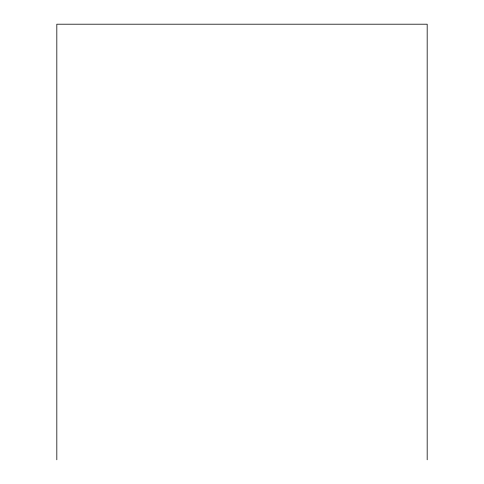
<?xml version="1.0" encoding="UTF-8"?>
<svg xmlns="http://www.w3.org/2000/svg" width="484" height="484" viewBox="0 0 484 484"><rect width="100%" height="100%" fill="white"/><g stroke="black" fill="none" stroke-linecap="round" stroke-linejoin="round"><path stroke-width="0.73" d="M427.178 459.8L427.178 24.2L56.822 24.2L56.822 459.8"/></g></svg>
